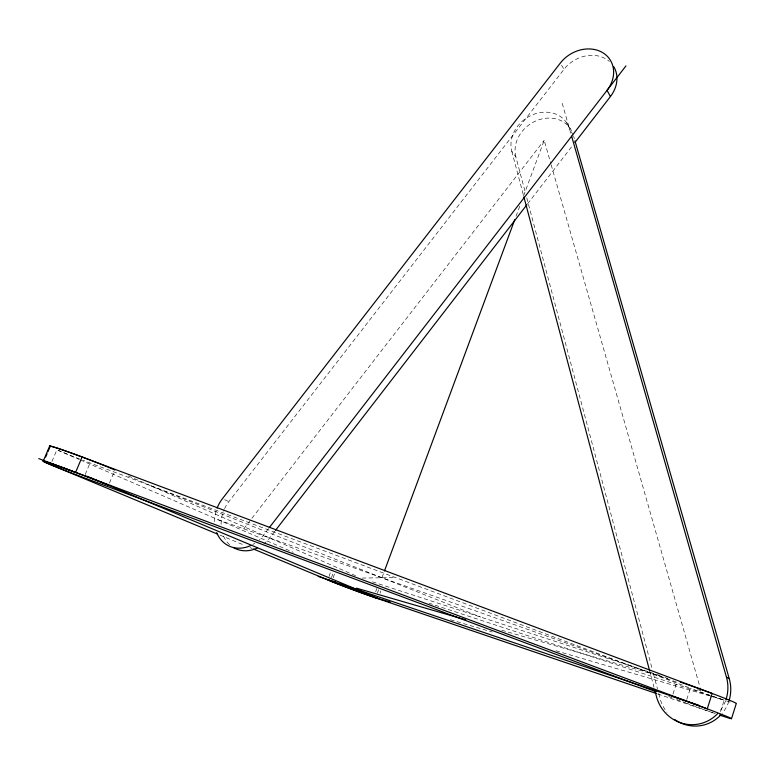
<?xml version="1.0" encoding="UTF-8"?>
<svg xmlns="http://www.w3.org/2000/svg" width="775" height="775" viewBox="0 0 775 775"><rect width="100%" height="100%" fill="white"/><g stroke="black" fill="none" stroke-linecap="round" stroke-linejoin="round"><path stroke-width="0.58" stroke-dasharray="3.88 2.91" d="M720.576 711.595L724.189 700.174L429.195 603.26M686.757 699.476L690.38 688.19L90.045 462.975A38.508 1.395 20.8 0 1 82.896 460.263M672.981 694.129L676.846 682.174M375.71 591.771L376.815 588.477M329.046 576.484L330.547 572.057M333.202 577.724L334.722 573.258M380.041 593.059L380.854 590.87M381.939 577.772L384.042 572.105M516.034 216.235L519.822 206.034M523.6 195.833L544.195 140.304L550.831 163.573M377.425 593.001L378.655 589.688M331.419 577.685L333.056 573.345M109.459 483.116L113.993 472.237M85.202 474.513L90.045 462.975M51.935 461.483L56.904 449.8M268.586 528.56L263.413 535.254A32.163 27.212 -62.8 0 1 259.373 539.681M274.796 531.282L269.623 537.976A31.911 27.057 -62.9 0 1 263.849 543.905M527.639 203.767L572.735 145.351M224.566 508.671A31.911 27.057 -62.9 0 1 228.867 501.638L564.006 69.333A31.145 26.059 -32.6 0 1 609.373 61.448M243.757 528.821L251.158 519.25M251.904 518.291L544.195 140.304M362.119 578.063L395.521 577.578M501.725 630.24L667.895 678.396M450.44 619.748L492.202 632.022M555.995 650.758L709.106 695.747M710.268 696.086L724.189 700.174M372.465 581.831L661.133 675.858M657.704 693.964L714.918 713.455M218.356 519.822L678.542 682.804M697.636 689.566L701.007 690.757M668.67 696.502L672.07 697.771M676.604 699.467L685.672 702.857M150.999 485.838L480.665 617.074M219.906 535.07L244.416 545.261M249.986 547.576L252.214 548.506M58.018 450.285L79.098 459.43M80.212 459.904L293.231 552.294M128.195 475.898L357.672 576.629M224.585 499.662L228.867 501.638M573.297 135.073L569.615 129.212A31.358 26.582 -35.8 0 0 533.568 114.38A31.358 26.582 -35.8 0 0 511.771 151.251L515.859 156.889L525.508 193.13M566.699 122.847L570.381 128.747M561.555 65.158L564.006 69.333M573.626 136.235L574.294 138.551M562.214 103.327L571.282 135.024M551.161 164.736L700.019 687.27M526.748 197.809L652.182 669.028M653.432 673.698L657.471 688.907M658.721 693.577L659.961 698.256A37.248 35.989 77.8 0 0 666.984 712.235M511.771 151.251L523.571 195.726M649.653 670.879L653.993 687.26M715.344 713.591A37.471 0.93 20.1 0 1 686.737 703.264M730.234 702.102A37.384 1.298 19.9 0 1 725.303 700.542M723.201 699.844A37.384 1.298 19.9 0 1 690.38 688.19M229.623 544.728A31.911 27.057 -62.9 0 1 222.803 534.275M221.088 524.481A31.911 27.057 -62.9 0 1 224.082 509.737M79.747 459.052A38.508 1.395 20.8 0 1 58.454 450.449M515.859 156.889A31.116 26.437 -35.8 0 1 536.222 120.774A31.116 26.437 -35.8 0 1 572.531 132.854M725.603 700.726A37.578 36.309 78.8 0 1 719.103 711.993M728.858 701.317A37.248 35.989 77.8 0 1 722.232 713.31M254.762 543.294A32.163 27.212 -62.8 0 1 252.776 544.486M214.588 521.691A32.163 27.212 -62.8 0 1 217.174 507.935"/><path stroke-width="1.16" d="M731.503 718.725L736.25 703.603A37.384 1.298 19.9 0 0 720.488 696.638A37.384 1.298 19.9 0 0 684.78 683.627M384.458 570.972L514.774 219.635M38.75 458.606L707.265 708.854L712.157 693.46L82.102 456.988L75.601 472.401A38.595 0.998 20.7 0 0 43.807 461.58A38.595 0.998 20.7 0 0 83.884 477.652L656.202 691.833M43.245 461.106L49.707 445.964M45.686 457.008L47.072 453.772M47.992 451.612L50.297 446.206M269.322 527.601L625.958 65.885M275.532 530.323L526.903 204.726M574.953 142.484L610.438 96.517A31.145 26.059 -32.6 0 0 613.761 66.689M335.546 582.093L332.068 581.076A27.009 0.523 20.4 0 0 338.927 584.398A27.009 0.523 20.4 0 0 373.879 597.263L656.551 693.577M356.471 588.148L465.698 619.806M373.879 597.263L390.125 602.03M318.186 576.377L698.779 705.279M217.678 534.149L50.578 464.661A38.614 0.998 20.7 0 1 57.553 465.775A38.614 0.998 20.7 0 1 108.558 485.286M253.328 548.971L330.189 580.93A27.009 0.523 20.4 0 0 363.804 593.689A27.009 0.523 20.4 0 0 375.798 597.409L86.974 476.228M571.621 136.187L726.398 676.953L729.275 678.793A37.248 35.989 77.8 0 1 729.178 700.28M610.438 96.517L607.058 90.346A31.397 26.195 -32.7 0 0 602.437 52.497A31.397 26.195 -32.7 0 0 560.325 63.066L222.454 498.674A32.163 27.212 -62.8 0 0 217.174 507.935M574.963 140.876L729.275 678.793M523.881 196.898L649.653 670.879M654.623 689.605L656.483 696.628A37.578 36.309 78.8 0 0 682.533 723.385A37.578 36.309 78.8 0 0 717.669 713.601M672.274 696.299A37.471 0.93 20.1 0 1 722.494 714.705A37.471 0.93 20.1 0 1 719.5 715.015M680.266 682.097A37.384 1.298 19.9 0 1 683.618 683.23M50.336 446.603A38.508 1.395 20.8 0 1 82.102 456.988M726.398 676.953A37.578 36.309 78.8 0 1 725.962 699.689M720.643 715.102A37.248 35.989 77.8 0 1 674.87 719.636M250.761 545.523A32.163 27.212 -62.8 0 1 216.69 532.58M257.067 548.158A31.911 27.057 -62.9 0 1 233.44 547.557M49.745 446.371A38.517 1.395 20.8 0 1 67.435 451.593A38.517 1.395 20.8 0 1 107.512 466.938M108.442 467.315A38.517 1.395 20.8 0 1 114.894 470.057"/></g></svg>
